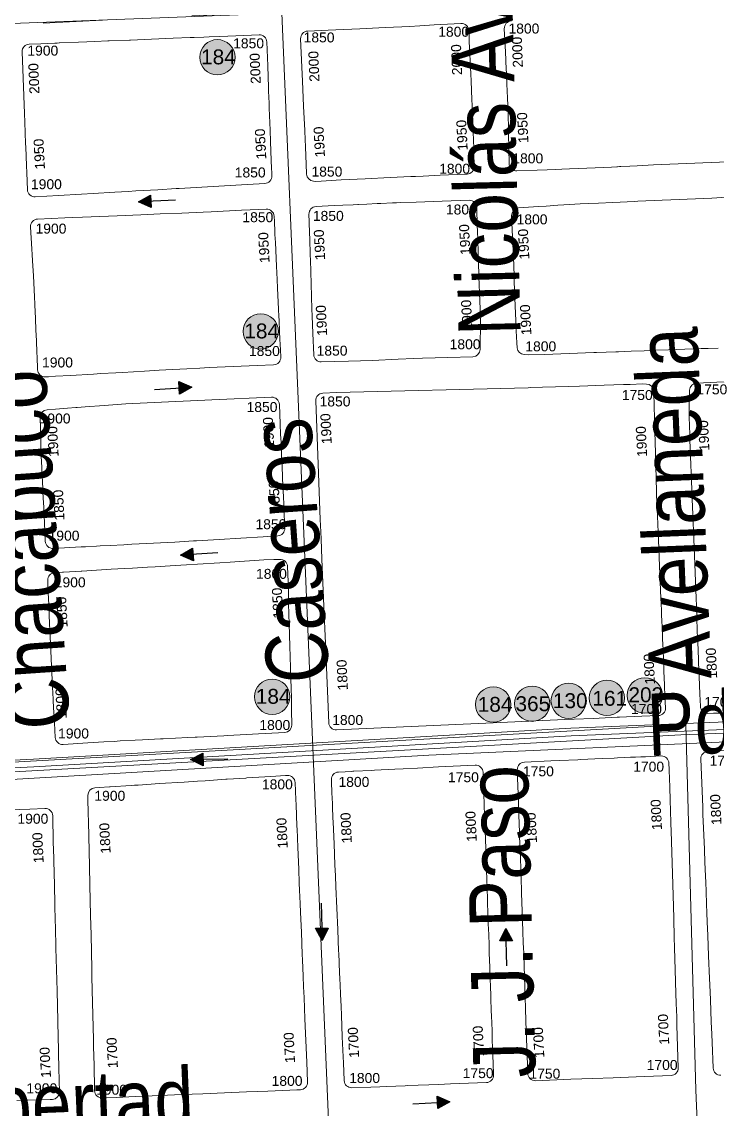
# Model space of a CAD drawing. Header units: millimetres. Extents: x 11558 to 23675, y 49449 to 61482.
# Drawn here: x 19125.6 to 19405.4, y 55321.9 to 55759.5 of the extents above; entities that cross this region are included whole.
import ezdxf

# ---------------------------------------------------------------- set-up
doc = ezdxf.new("R2010")
doc.units = ezdxf.units.MM
doc.linetypes.add('ACAD_ISO03W100', pattern=[30, 12, -18])
for name, color, linetype in [('0. plano base - nombres calles', 22, 'Continuous'), ('0. Plano Base - PLANO', 254, 'Continuous'), ('0. Plano base - sentido calles', 253, 'Continuous'), ('0.BARRIOS - DIVISIÓN', 12, 'ACAD_ISO03W100'), ('7. puesta en valor CC la lucila', 212, 'Continuous'), ('numeración', 7, 'Continuous')]:
    doc.layers.add(name, color=color, linetype=linetype)
for name, color, linetype, true_color in [('Linea 130 REGRESO', 7, 'Continuous', 0x7a5c00), ('Linea 161 ida', 7, 'Continuous', 0xd16b6b), ('Linea 184 IDA', 7, 'Continuous', 0x3d3d3d), ('Linea 184 REGRESO', 7, 'Continuous', 0x18f75b), ('Linea 19 Estación Carapachay', 7, 'Continuous', 0xa80000), ('Linea 203 IDA', 7, 'Continuous', 0xc2c200), ('Linea 365 IDA', 7, 'Continuous', 0xdb6e00)]:
    doc.layers.add(name, color=color, linetype=linetype, true_color=true_color)
doc.layers.get('7. puesta en valor CC la lucila').off()
doc.styles.get("Standard").update_dxf_attribs({"font": 'arial.ttf'})

# ---------------------------------------------------------------- blocks, each defined once
blk = doc.blocks.new('MANZANAS')
at = {"layer": '0. Plano Base - PLANO', "color": 0, "linetype": 'Continuous', "lineweight": 5}
for points in [[(5638703.84, 6179529.89), (5638695.18, 6179524.95), (5638686.53, 6179520.01), (5638677.8, 6179514.99), (5638675.04, 6179513.38), (5638669.35, 6179510.06), (5638666.83, 6179508.59), (5638663.66, 6179506.75), (5638663.2, 6179506.48), (5638662.57, 6179506.11), (5638662.34, 6179505.98), (5638660.41, 6179504.85), (5638651.9, 6179499.89), (5638645.78, 6179496.42), (5638643.17, 6179494.93), (5638640.84, 6179493.6), (5638637.96, 6179491.96), (5638634.44, 6179489.97), (5638627.37, 6179485.95, -0.419635), (5638623.25, 6179487.12), (5638617.5, 6179497.69), (5638612.88, 6179506.18), (5638610.77, 6179509.81), (5638608.91, 6179513.02), (5638607.9, 6179514.75), (5638605.74, 6179518.49), (5638605.72, 6179518.52), (5638603.22, 6179522.83), (5638602.73, 6179523.68), (5638599.91, 6179528.55), (5638596.53, 6179534.38, -0.414927), (5638597.62, 6179538.48)], [(5638732.16, 6179460.02), (5638728.67, 6179458.05), (5638726.2, 6179456.66), (5638723.32, 6179455.03), (5638714.74, 6179450.16), (5638710.27, 6179447.63), (5638706.22, 6179445.33), (5638701.66, 6179442.75), (5638697.24, 6179440.25), (5638696.3, 6179439.72), (5638689.55, 6179435.89), (5638688.58, 6179435.34), (5638679.89, 6179430.42), (5638671.24, 6179425.52), (5638665.82, 6179422.45), (5638664.08, 6179421.68, -0.369546), (5638660.34, 6179422.8), (5638659.22, 6179424.54), (5638656.8, 6179428.66), (5638656.31, 6179429.51), (5638653.28, 6179434.84), (5638651.86, 6179437.35), (5638646.95, 6179446), (5638645.82, 6179447.99), (5638642.09, 6179454.55), (5638639.51, 6179459.05), (5638633.81, 6179469, -0.407274), (5638634.86, 6179473.06), (5638641.7, 6179477.21), (5638644.35, 6179478.81), (5638648.34, 6179481.22), (5638650.45, 6179482.5), (5638656.09, 6179485.84), (5638658.93, 6179487.52), (5638662.47, 6179489.57), (5638667.48, 6179492.47), (5638675.11, 6179496.87), (5638676.18, 6179497.48), (5638684.74, 6179502.41), (5638690.8, 6179505.89), (5638693.46, 6179507.42), (5638702.03, 6179512.38), (5638710.67, 6179517.53)], [(5638802.94, 6179331.3), (5638798.22, 6179328.73), (5638796.25, 6179327.66, -0.407135), (5638792.22, 6179328.8), (5638789.77, 6179333.05), (5638784.52, 6179342.17), (5638783.72, 6179343.55), (5638783.46, 6179344.02), (5638782.84, 6179345.1), (5638781.01, 6179348.34), (5638779.37, 6179351.22), (5638778.8, 6179352.23), (5638774.8, 6179359.29), (5638773.88, 6179360.91), (5638768.99, 6179369.53), (5638763.9, 6179378.52), (5638758.89, 6179387.22), (5638753.92, 6179395.84), (5638750.85, 6179401.21), (5638748.96, 6179404.53), (5638747.21, 6179407.63), (5638744.04, 6179413.22), (5638739.07, 6179422), (5638738.34, 6179423.3), (5638736, 6179427.45), (5638734.94, 6179429.32), (5638733.98, 6179431.01), (5638731.71, 6179435.63), (5638731.26, 6179436.55), (5638729.75, 6179439.63, -0.394032), (5638730.94, 6179443.54), (5638737.9, 6179447.58), (5638743.2, 6179450.66)], [(5638867.97, 6179200.88, -0.413097), (5638863.89, 6179202), (5638863.87, 6179202.04), (5638858.79, 6179210.92), (5638857.12, 6179213.84), (5638854.67, 6179218.13), (5638850.24, 6179225.89), (5638847.27, 6179231.08), (5638845.99, 6179233.32), (5638841.49, 6179241.19), (5638837.43, 6179248.31), (5638834.65, 6179253.16), (5638832.86, 6179256.3), (5638831.16, 6179259.26), (5638828.62, 6179263.7), (5638826.78, 6179266.94), (5638825.61, 6179268.97), (5638825.16, 6179269.76), (5638824.56, 6179270.81), (5638822.37, 6179274.65), (5638820.72, 6179277.54), (5638820.19, 6179278.46), (5638815.93, 6179285.92), (5638813.26, 6179290.59), (5638811.68, 6179293.36), (5638802.17, 6179309.99, -0.413716), (5638803.28, 6179314.08), (5638804.41, 6179314.72), (5638812.62, 6179319.44)], [(5638564.64, 6179163.58), (5638571.93, 6179167.73), (5638577.19, 6179170.72, -0.418034), (5638581.3, 6179169.56), (5638586.43, 6179160.25), (5638589.49, 6179154.71), (5638589.85, 6179154.06), (5638592.62, 6179149.04), (5638594.54, 6179145.56), (5638595.78, 6179143.32), (5638597.48, 6179140.22), (5638598.63, 6179138.14), (5638601.71, 6179132.56), (5638602.86, 6179130.48), (5638607.02, 6179122.94), (5638611.21, 6179115.34), (5638615.33, 6179107.86), (5638621.18, 6179097.28), (5638622.01, 6179095.77), (5638623.62, 6179092.85), (5638627.44, 6179085.93), (5638630.4, 6179080.56), (5638635.03, 6179072.17), (5638635.09, 6179072.03, -0.383306), (5638633.79, 6179068.24), (5638632.98, 6179067.79), (5638628.68, 6179065.39), (5638621.35, 6179061.24)]]:
    blk.add_lwpolyline(points, format="xyb", dxfattribs=at)
for points in [[(5638610.19, 6179475.57), (5638603.75, 6179471.84), (5638600.81, 6179470.14), (5638594.86, 6179466.7), (5638592.27, 6179465.19), (5638590.54, 6179464.19), (5638583.44, 6179460.05), (5638574.68, 6179454.95), (5638566.35, 6179450.1), (5638559.41, 6179446), (5638557.37, 6179444.81), (5638556.71, 6179444.52, -0.37885), (5638552.94, 6179445.78), (5638550.86, 6179449.39), (5638549.34, 6179452.01), (5638547.39, 6179455.38), (5638546.04, 6179457.71), (5638544.17, 6179460.94), (5638539.21, 6179469.53), (5638534.21, 6179478.19), (5638525.67, 6179492.99, -0.415424), (5638526.78, 6179497.09), (5638533.96, 6179501.21), (5638536.55, 6179502.69), (5638544.94, 6179507.58), (5638551.63, 6179511.43), (5638553.75, 6179512.65), (5638559.55, 6179516.06), (5638562.19, 6179517.6), (5638565.81, 6179519.75), (5638570.84, 6179522.72), (5638580.08, 6179528.19, -0.417505), (5638584.2, 6179527.11), (5638585.61, 6179524.67), (5638586.17, 6179523.7), (5638587.88, 6179520.74), (5638588.84, 6179519.07), (5638590.45, 6179516.28), (5638592.88, 6179512.07), (5638594.37, 6179509.49), (5638598.04, 6179503.11), (5638600.46, 6179498.92), (5638603.05, 6179494.43), (5638607.81, 6179486.07), (5638608.66, 6179484.51), (5638611.33, 6179479.6, -0.406215)], [(5638429.8, 6179440.74), (5638433.88, 6179443.07), (5638438.79, 6179445.88), (5638438.99, 6179446), (5638439.52, 6179446.3), (5638440.24, 6179446.71), (5638440.33, 6179446.76), (5638446.97, 6179450.57), (5638449.93, 6179452.26), (5638452.7, 6179453.84), (5638457.24, 6179456.44), (5638457.74, 6179456.73), (5638464.85, 6179460.8), (5638465.2, 6179461), (5638472.54, 6179465.2), (5638480.03, 6179469.49), (5638486.03, 6179472.92), (5638487.41, 6179473.71), (5638490.8, 6179475.65), (5638492.68, 6179476.73), (5638496.36, 6179478.83), (5638502.01, 6179482.07), (5638510.1, 6179486.7, -0.415195), (5638514.19, 6179485.58), (5638518.93, 6179477.24), (5638523.22, 6179469.68), (5638523.61, 6179469), (5638525.55, 6179465.59), (5638525.94, 6179464.89), (5638527.36, 6179462.4), (5638531.76, 6179454.65), (5638533.96, 6179450.79), (5638535.94, 6179447.3), (5638539.39, 6179441.22), (5638540.07, 6179440.03), (5638540.8, 6179438.74, -0.408327), (5638539.73, 6179434.68), (5638529.68, 6179428.7), (5638517.96, 6179421.71), (5638510.08, 6179417.02), (5638509.08, 6179416.42), (5638502.69, 6179412.61), (5638495.04, 6179408.06), (5638492.44, 6179406.51), (5638487.83, 6179403.76), (5638480.32, 6179399.28), (5638476.21, 6179396.84), (5638468.31, 6179392.13), (5638460.26, 6179387.33, -0.420147), (5638456.12, 6179388.43), (5638452.76, 6179394.33), (5638451.33, 6179396.84), (5638447.64, 6179403.32), (5638446.9, 6179404.63), (5638442.65, 6179412.1), (5638440.95, 6179415.09), (5638433.89, 6179427.5), (5638428.69, 6179436.65, -0.413411)], [(5638619.95, 6179465.42), (5638623.58, 6179458.7), (5638624.31, 6179457.4), (5638628.53, 6179449.93), (5638630.46, 6179446.51), (5638633.45, 6179441.2), (5638638.37, 6179432.49), (5638639.81, 6179429.89), (5638643.36, 6179423.53), (5638646.2, 6179417.8), (5638647.39, 6179415.38, -0.400294), (5638646.16, 6179411.43), (5638637.37, 6179406.54), (5638628.43, 6179401.56), (5638625.45, 6179399.84), (5638619.97, 6179396.69), (5638611.04, 6179391.39), (5638602.58, 6179386.71), (5638593.01, 6179381.46, -0.409789), (5638588.96, 6179382.61), (5638584.72, 6179390.07), (5638581.19, 6179396.22), (5638579.84, 6179398.57), (5638574.88, 6179407.43), (5638570.14, 6179415.91), (5638569.24, 6179417.53), (5638565.98, 6179423.35), (5638565, 6179425.1), (5638562.68, 6179429.25), (5638561.2, 6179431.91, -0.408953), (5638562.31, 6179435.96), (5638568.55, 6179439.6), (5638571.62, 6179441.39), (5638575.19, 6179443.48), (5638576.86, 6179444.45), (5638577.04, 6179444.55), (5638580.01, 6179446.28), (5638583.57, 6179448.36), (5638584.87, 6179449.11), (5638588.89, 6179451.45), (5638590.34, 6179452.26), (5638591.65, 6179453), (5638597.27, 6179456.16), (5638606.38, 6179461.29), (5638615.84, 6179466.61, -0.419422)], [(5638778.94, 6179317.67), (5638773.2, 6179314.38), (5638767.88, 6179311.33), (5638765.39, 6179309.9), (5638764.54, 6179309.42), (5638756.16, 6179304.59), (5638749.51, 6179300.75), (5638746.32, 6179298.9), (5638738.63, 6179294.46), (5638733.9, 6179291.72), (5638721.26, 6179284.42), (5638666.7, 6179252.87, -0.415304), (5638662.6, 6179253.97), (5638646.72, 6179281.66), (5638639.26, 6179294.68), (5638629.86, 6179311.08), (5638625.78, 6179318.19), (5638623.08, 6179322.89), (5638621.88, 6179325.01), (5638610.87, 6179344.32), (5638610.84, 6179344.38), (5638598.23, 6179366.5, -0.414111), (5638599.35, 6179370.59), (5638604.1, 6179373.3), (5638671.67, 6179410.64), (5638672.34, 6179411.01), (5638676.71, 6179413.46), (5638685.83, 6179418.55), (5638689.63, 6179420.68), (5638698.3, 6179425.56), (5638705.08, 6179429.38), (5638707.41, 6179430.69), (5638711.75, 6179433.13), (5638713.16, 6179433.85, -0.403269), (5638717.14, 6179432.62), (5638720.37, 6179426.76), (5638722.01, 6179423.78), (5638723.4, 6179421.26), (5638726.89, 6179414.97), (5638729.31, 6179410.59), (5638731.74, 6179406.2), (5638736.63, 6179397.53), (5638737.38, 6179396.21), (5638741.64, 6179388.77), (5638746.48, 6179380.31), (5638751.59, 6179371.4), (5638756.5, 6179362.83), (5638758.13, 6179359.99), (5638759.16, 6179358.2), (5638760.59, 6179355.7), (5638761.46, 6179354.18), (5638764.98, 6179348.05), (5638766.45, 6179345.49), (5638767.19, 6179344.19), (5638770.12, 6179339.09), (5638771.39, 6179336.87), (5638771.56, 6179336.56), (5638772.71, 6179334.57), (5638775.47, 6179329.76), (5638777.84, 6179325.61), (5638780.05, 6179321.77, -0.414196)], [(5638465.22, 6179379.85), (5638474.73, 6179385.3), (5638477.37, 6179386.82), (5638480.88, 6179388.83), (5638493.04, 6179395.81), (5638501.26, 6179400.52), (5638508, 6179404.38), (5638515.62, 6179408.75), (5638523.06, 6179413.07), (5638525.76, 6179414.64), (5638527.9, 6179415.88), (5638534.28, 6179419.58), (5638536.41, 6179420.81), (5638542.37, 6179424.27), (5638545.01, 6179425.8, -0.41356), (5638549.11, 6179424.72), (5638550.22, 6179422.82), (5638552.29, 6179419.26), (5638552.82, 6179418.35), (5638554.44, 6179415.58), (5638559.24, 6179407.34), (5638561.93, 6179402.73), (5638563.73, 6179399.65), (5638567.98, 6179392.36), (5638569.44, 6179389.83), (5638570.17, 6179388.57), (5638572.47, 6179384.59), (5638574.03, 6179381.9), (5638576.16, 6179378.21), (5638577.63, 6179375.66, -0.414595), (5638576.53, 6179371.56), (5638570.79, 6179368.26), (5638562.36, 6179363.41), (5638554.04, 6179358.62), (5638550.81, 6179356.73), (5638546.31, 6179354.11), (5638539.02, 6179349.77), (5638536.71, 6179348.39), (5638531.58, 6179345.35), (5638523.93, 6179340.79), (5638521.63, 6179339.43), (5638516.53, 6179336.39), (5638513.99, 6179334.88), (5638505.93, 6179330.09), (5638500.76, 6179327.01), (5638498.3, 6179325.55), (5638497.29, 6179324.94, -0.419536), (5638493.15, 6179326.04), (5638492.55, 6179327.09), (5638491.05, 6179329.71), (5638489.33, 6179332.72), (5638487.76, 6179335.48), (5638487.32, 6179336.26), (5638485.28, 6179339.81), (5638482.92, 6179343.94), (5638480.2, 6179348.68), (5638479.98, 6179349.07), (5638478.65, 6179351.38), (5638478.58, 6179351.52), (5638474.23, 6179358.79), (5638471.14, 6179363.98), (5638469.82, 6179366.19), (5638468.71, 6179368.06), (5638464.14, 6179375.71, -0.419364)], [(5638609.73, 6179311.26), (5638606.26, 6179309.19), (5638604.67, 6179308.24), (5638596.92, 6179303.59), (5638589.42, 6179299.1), (5638581.64, 6179294.46), (5638580.56, 6179293.81), (5638574.13, 6179289.97), (5638566.73, 6179285.6), (5638559.22, 6179281.2), (5638556.39, 6179279.53), (5638551.69, 6179276.77), (5638548.17, 6179274.7), (5638546.94, 6179273.98), (5638543.07, 6179271.7), (5638541.59, 6179270.83), (5638531.87, 6179265.12, -0.41552), (5638527.75, 6179266.19), (5638523.98, 6179272.68), (5638519.7, 6179280.04), (5638519.2, 6179280.9), (5638517.5, 6179283.83), (5638515.27, 6179287.65), (5638514.89, 6179288.31), (5638512.83, 6179291.85), (5638510.47, 6179295.9), (5638507.78, 6179300.71), (5638506.25, 6179303.45), (5638505.11, 6179305.51), (5638502.91, 6179309.48, -0.40021), (5638503.95, 6179313.49), (5638506.91, 6179315.31), (5638510.97, 6179317.82), (5638513.85, 6179319.61), (5638514.26, 6179319.86), (5638517.06, 6179321.59), (5638523.54, 6179325.6), (5638530.95, 6179330.18), (5638538.39, 6179334.48), (5638545.87, 6179338.82), (5638553.56, 6179343.26), (5638561.01, 6179347.58), (5638581.8, 6179359.61, -0.414716), (5638585.9, 6179358.51), (5638589.81, 6179351.73), (5638591.96, 6179347.99), (5638593.48, 6179345.37), (5638596.3, 6179340.47), (5638598.38, 6179336.85), (5638602.47, 6179329.77), (5638604.45, 6179326.33), (5638606.04, 6179323.56), (5638606.76, 6179322.33), (5638610.79, 6179315.34, -0.409405)], [(5638798.72, 6179165.66), (5638788.38, 6179184.01), (5638785.8, 6179188.58), (5638781.56, 6179196.08), (5638777.5, 6179203.28), (5638775.18, 6179207.4), (5638773.58, 6179210.23), (5638773.14, 6179211.01), (5638770.4, 6179215.87), (5638768.87, 6179218.58), (5638764.7, 6179225.99), (5638763.21, 6179228.62), (5638762.47, 6179229.92), (5638760.36, 6179233.67), (5638756.1, 6179241.22), (5638753.25, 6179246.26), (5638751.84, 6179248.77), (5638750.99, 6179250.27), (5638747.59, 6179256.3), (5638745.48, 6179260.05), (5638743.45, 6179263.64), (5638738.65, 6179272.15, -0.41111), (5638739.76, 6179276.22), (5638749.01, 6179281.57), (5638751.96, 6179283.27), (5638758.34, 6179286.96), (5638758.44, 6179287.01), (5638759.48, 6179287.62), (5638764.31, 6179290.41), (5638767.1, 6179292.02), (5638771.08, 6179294.32), (5638772.21, 6179294.97), (5638774.65, 6179296.39), (5638776.7, 6179297.6), (5638778.42, 6179298.62), (5638780.36, 6179299.77), (5638781.97, 6179300.62), (5638787.45, 6179303.79, -0.41851), (5638791.57, 6179302.65), (5638792.79, 6179300.47), (5638794.75, 6179296.96), (5638796.11, 6179294.53), (5638799.05, 6179289.27), (5638800.73, 6179286.27), (5638803.5, 6179281.31), (5638804.88, 6179278.84), (5638809.1, 6179271.29), (5638813.24, 6179263.88), (5638817.54, 6179256.18), (5638821.97, 6179248.26), (5638825.94, 6179241.15), (5638827.6, 6179238.17), (5638830.2, 6179233.51), (5638831.96, 6179230.37), (5638834.67, 6179225.53), (5638838.74, 6179218.23), (5638841.38, 6179213.5), (5638843.06, 6179210.51), (5638851.38, 6179195.61, -0.41182), (5638850.25, 6179191.54), (5638841.12, 6179186.34), (5638837.98, 6179184.56), (5638829.95, 6179179.98), (5638822.92, 6179175.98), (5638815.23, 6179171.6), (5638802.82, 6179164.53, -0.415399)], [(5638648.73, 6179242.32), (5638642.08, 6179238.39), (5638639.61, 6179236.95), (5638628.94, 6179230.69), (5638627.6, 6179229.9), (5638618.33, 6179224.49), (5638617.55, 6179224.03), (5638615.07, 6179222.59), (5638606.45, 6179217.55), (5638605.49, 6179216.99), (5638599.28, 6179213.36), (5638596.76, 6179211.88), (5638591.47, 6179208.76), (5638589.46, 6179207.55), (5638585.86, 6179205.4), (5638580.29, 6179202.07), (5638571.78, 6179196.97, -0.416626), (5638567.65, 6179198.03), (5638563.16, 6179205.67), (5638562.7, 6179206.46), (5638560.22, 6179210.68), (5638559.82, 6179211.35), (5638556.18, 6179217.56), (5638555.85, 6179218.12), (5638553.17, 6179222.68), (5638551.5, 6179225.53), (5638547.2, 6179232.92), (5638545.87, 6179235.25), (5638542.95, 6179240.33), (5638539.17, 6179246.89), (5638538.69, 6179247.74), (5638535.86, 6179252.67, -0.409204), (5638536.92, 6179256.74), (5638539.63, 6179258.36), (5638540, 6179258.58), (5638546.08, 6179262.22), (5638546.31, 6179262.35), (5638556.48, 6179268.43), (5638561.04, 6179271.15), (5638563.87, 6179272.85), (5638568.98, 6179275.9), (5638571.69, 6179277.52), (5638578.6, 6179281.66), (5638582.55, 6179284.04), (5638586.36, 6179286.34), (5638593.98, 6179290.92), (5638597.56, 6179293.07), (5638609.23, 6179300.06), (5638612.73, 6179302.06), (5638614.82, 6179303.26, -0.418074), (5638618.94, 6179302.12), (5638621.9, 6179296.79), (5638624.33, 6179292.42), (5638626.08, 6179289.28), (5638628.33, 6179285.25), (5638630.16, 6179281.96), (5638634.53, 6179274.13), (5638638.73, 6179266.61), (5638642.95, 6179259.04), (5638644.5, 6179256.19), (5638646.81, 6179251.91), (5638646.98, 6179251.6), (5638649.84, 6179246.33, -0.403559)], [(5638734.5, 6179129.06), (5638730.95, 6179135.23), (5638729.69, 6179137.41), (5638725.72, 6179144.32), (5638721.35, 6179151.92), (5638719.64, 6179154.9), (5638717.13, 6179159.27), (5638717.08, 6179159.36), (5638715.35, 6179162.37), (5638714.01, 6179164.7), (5638712.88, 6179166.66), (5638708.91, 6179173.56), (5638708.51, 6179174.27), (5638704.17, 6179181.82), (5638699.9, 6179189.23), (5638695.62, 6179196.69), (5638693.39, 6179200.56), (5638691.17, 6179204.43), (5638686.95, 6179211.76), (5638682.63, 6179219.28), (5638681.75, 6179220.8), (5638679.51, 6179224.7), (5638679.26, 6179225.15), (5638677.41, 6179228.36), (5638677.15, 6179228.8), (5638674.11, 6179234.1, -0.411967), (5638675.19, 6179238.19), (5638679.81, 6179240.89), (5638680.24, 6179241.14), (5638680.54, 6179241.32), (5638686.64, 6179244.89), (5638687.72, 6179245.52), (5638694.84, 6179249.69), (5638697.71, 6179251.37), (5638702.64, 6179254.25), (5638710, 6179258.56), (5638722.74, 6179266.02, -0.418334), (5638726.87, 6179264.91), (5638731.14, 6179257.36), (5638731.38, 6179256.94), (5638733, 6179254.08), (5638735.75, 6179249.23), (5638739.96, 6179241.76), (5638742.21, 6179237.93), (5638744.15, 6179234.34), (5638744.71, 6179233.35), (5638745.98, 6179231.09), (5638748.39, 6179226.82), (5638749.55, 6179224.75), (5638750.47, 6179223.13), (5638751.39, 6179221.49), (5638752.63, 6179219.3), (5638756.89, 6179211.75), (5638758.98, 6179208.04), (5638761.08, 6179204.31), (5638762.7, 6179201.45), (5638765.44, 6179196.59), (5638766.6, 6179194.53), (5638767.61, 6179192.73), (5638769.49, 6179189.41), (5638770.85, 6179186.99), (5638771.72, 6179185.44), (5638773.94, 6179181.52), (5638775.2, 6179179.27), (5638776.39, 6179177.16), (5638778.12, 6179174.11), (5638779.41, 6179171.82), (5638781.82, 6179167.55), (5638784.39, 6179162.98), (5638786.74, 6179158.81, -0.41301), (5638785.62, 6179154.73), (5638773.11, 6179147.61), (5638768.89, 6179145.21), (5638765.5, 6179143.28), (5638757.99, 6179139), (5638757.21, 6179138.56), (5638750.66, 6179134.82), (5638748.38, 6179133.52), (5638745.26, 6179131.75), (5638738.58, 6179127.95, -0.413004)], [(5638661.68, 6179226.41), (5638665.13, 6179220.4), (5638666.11, 6179218.69), (5638670.41, 6179211.19), (5638671.02, 6179210.12), (5638672.74, 6179207.13), (5638672.8, 6179207.02), (5638674.71, 6179203.69), (5638679.06, 6179196.11), (5638681.83, 6179191.28), (5638683.24, 6179188.82), (5638685.96, 6179184.09), (5638687.74, 6179180.98), (5638691.67, 6179174.13), (5638696.18, 6179166.27), (5638697.2, 6179164.48), (5638700.47, 6179158.78), (5638702.61, 6179155.06), (5638704.75, 6179151.32), (5638709.04, 6179143.85), (5638713.4, 6179136.24), (5638717.72, 6179128.7), (5638721.69, 6179121.79, -0.414328), (5638720.58, 6179117.69), (5638719.27, 6179116.94), (5638716.9, 6179115.59), (5638709.23, 6179111.19), (5638701.7, 6179106.88), (5638694.1, 6179102.52), (5638686.47, 6179098.15), (5638679.03, 6179093.88), (5638671.72, 6179089.69), (5638662.8, 6179084.58), (5638656.31, 6179080.86), (5638652.77, 6179078.83), (5638651.37, 6179078.03, -0.41966), (5638647.25, 6179079.19), (5638646.53, 6179080.51), (5638645.4, 6179082.56), (5638643.92, 6179085.27), (5638642.29, 6179088.23), (5638638.8, 6179094.59), (5638637.37, 6179097.2), (5638627.8, 6179114.65), (5638625.18, 6179119.41), (5638623.68, 6179122.15), (5638617.1, 6179134.15), (5638613.35, 6179140.98), (5638607.47, 6179151.7), (5638603.78, 6179158.42), (5638597.99, 6179168.98), (5638597.72, 6179169.48), (5638591, 6179181.71), (5638590.78, 6179182.12), (5638590.1, 6179183.36, -0.401949), (5638591.18, 6179187.37), (5638592.61, 6179188.24), (5638596.26, 6179190.45), (5638596.47, 6179190.57), (5638603.71, 6179194.95), (5638604.89, 6179195.66), (5638606.09, 6179196.39), (5638610.54, 6179199.08), (5638613.41, 6179200.81), (5638621.97, 6179205.99), (5638626.61, 6179208.79), (5638629.17, 6179210.35), (5638636.37, 6179214.7), (5638636.83, 6179214.98), (5638643.27, 6179218.87), (5638643.61, 6179219.07), (5638651.85, 6179224.06), (5638656.98, 6179227.16), (5638657.52, 6179227.49, -0.420977)]]:
    blk.add_lwpolyline(points, format="xyb", close=True, dxfattribs=at)
blk = doc.blocks.new('365')
at = {"layer": 'Linea 365 IDA', "lineweight": 211, "true_color": 0xededed}
h = blk.add_hatch(color=7, dxfattribs=at)
h.dxf.hatch_style = 1
edge = h.paths.add_edge_path()
edge.add_arc((0, 0), 7.11, 0, 360)
at = {"layer": 'Linea 365 IDA', "lineweight": 9}
blk.add_circle((0, 0), 7.11, dxfattribs=at)
at = {"layer": 'Linea 365 IDA', "lineweight": 15, "insert": (-6.72, 2.99), "char_height": 6, "attachment_point": 1}
blk.add_mtext_dynamic_manual_height_columns('365', width=9.9737, gutter_width=12.5, heights=[0], dxfattribs=at)
blk = doc.blocks.new('130 vuelta')
at = {"layer": 'Linea 130 REGRESO', "lineweight": 211, "true_color": 0xededed}
h = blk.add_hatch(color=7, dxfattribs=at)
h.dxf.hatch_style = 1
edge = h.paths.add_edge_path()
edge.add_arc((0, 0), 7.11, 0, 360)
at = {"layer": 'Linea 130 REGRESO', "lineweight": 9}
blk.add_circle((0, 0), 7.11, dxfattribs=at)
at = {"layer": 'Linea 130 REGRESO', "lineweight": 211, "insert": (-6.36, 3.02), "char_height": 6, "attachment_point": 1}
blk.add_mtext_dynamic_manual_height_columns('130', width=7.0238, gutter_width=12.5, heights=[0], dxfattribs=at)
blk = doc.blocks.new('161 ida')
at = {"layer": 'Linea 161 ida', "lineweight": 211, "true_color": 0xededed}
h = blk.add_hatch(color=7, dxfattribs=at)
h.dxf.hatch_style = 1
edge = h.paths.add_edge_path()
edge.add_arc((0, 0), 7.11, 0, 360)
at = {"layer": 'Linea 161 ida', "lineweight": 9}
blk.add_circle((0, 0), 7.11, dxfattribs=at)
at = {"layer": 'Linea 161 ida', "lineweight": 15, "insert": (-5.85, 2.85), "char_height": 6, "attachment_point": 1}
blk.add_mtext_dynamic_manual_height_columns('161', width=16.4579, gutter_width=12.5, heights=[0], dxfattribs=at)
blk = doc.blocks.new('184 ida')
at = {"layer": 'Linea 184 IDA', "lineweight": 211, "true_color": 0xededed}
h = blk.add_hatch(color=7, dxfattribs=at)
h.dxf.hatch_style = 1
edge = h.paths.add_edge_path()
edge.add_arc((0, 0), 7.11, 0, 360)
at = {"layer": 'Linea 184 IDA', "lineweight": 9}
blk.add_circle((0, 0), 7.11, dxfattribs=at)
at = {"layer": 'Linea 184 IDA', "lineweight": 15, "insert": (-6.6, 3.17), "char_height": 6, "attachment_point": 1}
blk.add_mtext_dynamic_manual_height_columns('184', width=16.4579, gutter_width=12.5, heights=[0], dxfattribs=at)
blk = doc.blocks.new('184 vuelta')
at = {"layer": 'Linea 184 REGRESO', "lineweight": 211, "true_color": 0xededed}
h = blk.add_hatch(color=7, dxfattribs=at)
h.dxf.hatch_style = 1
edge = h.paths.add_edge_path()
edge.add_arc((0, 0), 7.11, 0, 360)
at = {"layer": 'Linea 184 REGRESO', "lineweight": 9}
blk.add_circle((0, 0), 7.11, dxfattribs=at)
at = {"layer": 'Linea 184 REGRESO', "lineweight": 15, "insert": (-6.26, 3.05), "char_height": 6, "attachment_point": 1}
blk.add_mtext_dynamic_manual_height_columns('184', width=16.4579, gutter_width=12.5, heights=[0], dxfattribs=at)
blk = doc.blocks.new('203 ida')
at = {"layer": 'Linea 203 IDA', "lineweight": 211, "true_color": 0xededed}
h = blk.add_hatch(color=7, dxfattribs=at)
h.dxf.hatch_style = 1
edge = h.paths.add_edge_path()
edge.add_arc((0, 0), 7.11, 0, 360)
at = {"layer": 'Linea 203 IDA', "lineweight": 9}
blk.add_circle((0, 0), 7.11, dxfattribs=at)
at = {"layer": 'Linea 203 IDA', "lineweight": 15, "insert": (-6.59, 3.28), "char_height": 6, "attachment_point": 1}
blk.add_mtext_dynamic_manual_height_columns('203', width=16.4579, gutter_width=12.5, heights=[0], dxfattribs=at)

msp = doc.modelspace()

# ---------------------------------------------------------------- hatches: boundary and pattern name
at = {"layer": '0. Plano base - sentido calles', "linetype": 'Continuous', "lineweight": 25, "ltscale": 2, "true_color": 0x1a1a1a}
h = msp.add_hatch(color=250, dxfattribs=at)
h.dxf.hatch_style = 1
h.paths.add_polyline_path([(19172.53, 55687.09), (19177.63, 55684.79), (19177.52, 55687.29)])
h.paths.add_polyline_path([(19172.53, 55687.09), (19177.52, 55687.29), (19177.42, 55689.79)])
h = msp.add_hatch(color=250, dxfattribs=at)
h.dxf.hatch_style = 1
h.paths.add_polyline_path([(19193.97, 55612.51), (19188.83, 55614.7), (19188.98, 55612.21)])
h.paths.add_polyline_path([(19193.97, 55612.51), (19188.98, 55612.21), (19189.13, 55609.71)])
h = msp.add_hatch(color=250, dxfattribs=at)
h.dxf.hatch_style = 1
h.paths.add_polyline_path([(19189.51, 55544.85), (19194.66, 55542.66), (19194.5, 55545.16)])
h.paths.add_polyline_path([(19189.51, 55544.85), (19194.5, 55545.16), (19194.35, 55547.65)])
h = msp.add_hatch(color=250, dxfattribs=at)
h.dxf.hatch_style = 1
h.paths.add_polyline_path([(19193.5, 55462.59), (19198.54, 55460.17), (19198.5, 55462.67)])
h.paths.add_polyline_path([(19193.5, 55462.59), (19198.5, 55462.67), (19198.46, 55465.17)])
h = msp.add_hatch(color=250, dxfattribs=at)
h.dxf.hatch_style = 1
h.paths.add_polyline_path([(19246.44, 55389.78), (19248.83, 55394.83), (19246.33, 55394.78)])
h.paths.add_polyline_path([(19246.44, 55389.78), (19246.33, 55394.78), (19243.83, 55394.72)])
h = msp.add_hatch(color=250, dxfattribs=at)
h.dxf.hatch_style = 1
h.paths.add_polyline_path([(19320.41, 55394.68), (19318.01, 55389.63), (19320.51, 55389.68)])
h.paths.add_polyline_path([(19320.41, 55394.68), (19320.51, 55389.68), (19323.01, 55389.74)])
h = msp.add_hatch(color=250, dxfattribs=at)
h.dxf.hatch_style = 1
h.paths.add_polyline_path([(19297.87, 55324.97), (19292.73, 55327.17), (19292.88, 55324.67)])
h.paths.add_polyline_path([(19297.87, 55324.97), (19292.88, 55324.67), (19293.03, 55322.18)])

# ---------------------------------------------------------------- linework, layer by layer
at = {"layer": '0. Plano base - sentido calles', "color": 250, "linetype": 'Continuous', "lineweight": 25, "ltscale": 2, "true_color": 0x1a1a1a}
for points in [[(19187.52, 55687.7), (19172.53, 55687.09), (19177.42, 55689.79), (19177.63, 55684.79), (19172.53, 55687.09)], [(19179, 55611.6), (19193.97, 55612.51), (19189.13, 55609.71), (19188.83, 55614.7), (19193.97, 55612.51)], [(19204.49, 55545.76), (19189.51, 55544.85), (19194.35, 55547.65), (19194.66, 55542.66), (19189.51, 55544.85)], [(19208.5, 55462.84), (19193.5, 55462.59), (19198.46, 55465.17), (19198.54, 55460.17), (19193.5, 55462.59)], [(19246.11, 55404.78), (19246.44, 55389.78), (19243.83, 55394.72), (19248.83, 55394.83), (19246.44, 55389.78)], [(19320.73, 55379.69), (19320.41, 55394.68), (19323.01, 55389.74), (19318.01, 55389.63), (19320.41, 55394.68)], [(19282.9, 55324.07), (19297.87, 55324.97), (19293.03, 55322.18), (19292.73, 55327.17), (19297.87, 55324.97)]]:
    msp.add_lwpolyline(points, dxfattribs=at)
at = {"layer": '0.BARRIOS - DIVISIÓN', "color": 14, "lineweight": 18, "ltscale": 2}
msp.add_lwpolyline([(21185.39, 56161.52), (21178.83, 56000.77), (21300.45, 55999.5), (21270.69, 55899.86), (21171.53, 55912.66), (21162.25, 55848.43), (21316.32, 55824.7), (21324.08, 55861.86), (21338.64, 55861.3), (21331.71, 55780.29), (21308.87, 55782.23), (21312.44, 55804.88), (21216.26, 55816.03), (21208.47, 55759.38), (21183.69, 55761.94), (21190.38, 55818.05), (20969.49, 55832.27), (20681.41, 55821.47), (19757.42, 55789.39), (18967.23, 55750.75), (18450.62, 55734.7), (17997.13, 55715.25), (17552.48, 55699.13), (17505.57, 56634.4)], dxfattribs=at)
at = {"layer": 'Linea 130 REGRESO', "lineweight": 15}
msp.add_lwpolyline([(19621.9, 54082.33), (19645.87, 54312.66), (19656.24, 54427.96), (19669.95, 54640.57), (19672.38, 54655.23), (19681.65, 54786.66), (19684.87, 54832.54), (19687.11, 54863.88), (19689.28, 54905.54), (19697.27, 55007.72), (19697.17, 55020.78), (19706.29, 55127.4), (19712.13, 55238.28), (19717.72, 55342.34), (19736.96, 55485.89), (19693.91, 55484.41), (19390.79, 55472.52), (19078.65, 55455.31), (18621.89, 55435.53), (18209.58, 55421.21)], dxfattribs=at)
at = {"layer": 'Linea 161 ida', "lineweight": 15}
msp.add_lwpolyline([(16504.39, 55350.09), (16762.29, 55364.74), (17062.45, 55378.79), (17084.77, 55376.27), (17515.13, 55391.58), (17623.42, 55395.64), (17645.71, 55395.3), (18184.43, 55416.85), (18538.83, 55429.74), (18802.47, 55440.6), (19084.4, 55452.47), (19289.36, 55464.37), (19421.19, 55470.36), (19715.9, 55482.59), (20019.37, 55493.89), (20327.97, 55507.15)], dxfattribs=at)
at = {"layer": 'Linea 184 IDA', "lineweight": 15}
msp.add_lwpolyline([(16878.08, 55675.73), (16878.08, 55675.73), (17560.61, 55699.89), (18038.89, 55717.75), (18690.12, 55742.26), (19230.3, 55762.91), (19236.52, 55614.09), (19251.64, 55253.73), (19262.26, 55226.04), (19274.53, 55208.74), (19283.65, 54973.8), (19287.89, 54757.11), (19014.44, 54750.37), (18782.58, 54745.19), (18798.61, 54167.16), (18802.28, 53937.09), (19426.76, 53949.15), (19593.58, 53953.2), (19584.37, 53851.92), (19560.85, 53617.56), (19560.94, 53604.07), (19532.14, 53324.74)], dxfattribs=at)
at = {"layer": 'Linea 184 REGRESO', "lineweight": 15}
msp.add_lwpolyline([(18925.72, 54068.75), (18922.92, 54234.62), (18918.46, 54436.58), (18911.58, 54637.9), (18907.37, 54799.57), (18905.84, 54856.34), (19338.26, 54867.96), (19412.79, 54869.99), (19406.06, 55113.31), (19396.81, 55329.57), (19392.8, 55476.76), (19078.64, 55459.12), (18743.66, 55443.55), (18743.13, 55591.1), (18726.44, 56046.68), (18224.33, 56024.77), (17468.49, 55994.84), (17081.69, 55981.68), (16780.07, 55969.7), (16774.1, 56072.01)], dxfattribs=at)
at = {"layer": 'Linea 203 IDA', "lineweight": 15}
msp.add_lwpolyline([(19744.21, 55492.06), (19622.86, 55486.57), (19346.46, 55475.21), (19130.28, 55462.73), (19009.8, 55456.7), (18739.59, 55445.01), (18377.02, 55432.17), (18077.56, 55421.91), (17805.12, 55411.01), (17559.76, 55403.32), (17500.02, 55400.09)], dxfattribs=at)
at = {"layer": 'Linea 365 IDA', "lineweight": 15}
msp.add_lwpolyline([(19748.03, 55489.23), (19622.99, 55483.57), (19346.61, 55472.21), (19130.44, 55459.73), (19009.94, 55453.7), (18739.71, 55442.02), (18377.12, 55429.18), (18077.67, 55418.91), (17805.23, 55408.01), (17559.89, 55400.32), (17500.18, 55397.1)], dxfattribs=at)

# ---------------------------------------------------------------- block references
at = {"layer": '0. Plano Base - PLANO', "color": 28, "lineweight": 5, "true_color": 0x0d0d0d, "rotation": 332.5463477508169}
msp.add_blockref('MANZANAS', (-7833237.48, -2828296.13), dxfattribs=at)
at = {"layer": '7. puesta en valor CC la lucila', "color": 250, "lineweight": 30, "rotation": 332.5463477508169}
msp.add_blockref('MANZANAS', (-7833237.48, -2828296.13), dxfattribs=at)
at = {"layer": 'Linea 130 REGRESO', "lineweight": 15}
msp.add_blockref('130 vuelta', (19345.64, 55486.3), dxfattribs=at)
at = {"layer": 'Linea 161 ida', "lineweight": 15}
msp.add_blockref('161 ida', (19361.04, 55487.43), dxfattribs=at)
at = {"layer": 'Linea 184 IDA', "lineweight": 15}
for p in [(19204.33, 55745.21), (19221.74, 55634.92), (19226.37, 55487.9)]:
    msp.add_blockref('184 ida', p, dxfattribs=at)
at = {"layer": 'Linea 184 REGRESO', "lineweight": 15}
msp.add_blockref('184 vuelta', (19315.3, 55484.79), dxfattribs=at)
at = {"layer": 'Linea 19 Estación Carapachay', "color": 188, "lineweight": 15, "true_color": 0x0a090b}
msp.add_blockref('365', (19330.96, 55485.12), dxfattribs=at)
at = {"layer": 'Linea 203 IDA', "lineweight": 15}
msp.add_blockref('203 ida', (19376.28, 55488.43), dxfattribs=at)

# ---------------------------------------------------------------- texts
at = {"layer": '0. plano base - nombres calles', "color": 250, "lineweight": 15, "true_color": 0x1a1a1a, "char_height": 25, "attachment_point": 1}
for s, insert, rotation in [('{\\fArial Narrow|b0|i0|c0|p34;Nicolás Avellaneda}', (19301.35, 55632.91), 91.4248), ('{\\fArial Narrow|b0|i0|c0|p34;Avellaneda}', (19378.11, 55494.37), 92.2923), ('{\\fArial Narrow|b0|i0|c0|p34;Chacabuco}', (19120.12, 55473.94), 93.9191), ('{\\fArial Narrow|b0|i0|c0|p34;Caseros}', (19224.52, 55492.59), 94.086), ('{\\fArial Narrow|b0|i0|c0|p34;Pdte. Hipólito Yrigoyen}', (19376.65, 55489.07), 2.2794), ('{\\fArial Narrow|b0|i0|c0|p34;J. J. Paso}', (19307.38, 55334.28), 91.4248), ('{\\fArial Narrow|b0|i0|c0|p34;Libertad}', (19090.9, 55334.77), 2.2794)]:
    msp.add_mtext_dynamic_manual_height_columns(s, width=329.255, gutter_width=12.5, heights=[0], dxfattribs=dict(at, insert=insert, rotation=rotation))
at = {"layer": 'numeración', "color": 251, "true_color": 0x606162, "char_height": 4, "attachment_point": 1}
for s, insert in [('1800', (19321.43, 55758.78)), ('1850', (19239.01, 55755.21)), ('1800', (19293.16, 55757.49)), ('1900', (19127.87, 55749.9)), ('1850', (19210.65, 55752.84)), ('1800', (19322.97, 55706.55)), ('1800', (19293.54, 55702.37)), ('1850', (19211.3, 55700.87)), ('1850', (19242.16, 55701.22)), ('1900', (19129.31, 55696.14)), ('1800', (19296.25, 55685.97)), ('1850', (19214.38, 55682.87)), ('1850', (19242.72, 55683.4)), ('1800', (19324.69, 55681.99)), ('1900', (19131.14, 55678.28)), ('1800', (19297.76, 55631.74)), ('1850', (19217.02, 55629.02)), ('1850', (19244.23, 55629.17)), ('1800', (19328.2, 55630.9)), ('1900', (19133.78, 55624.42)), ('1750', (19367.02, 55611.31)), ('1750', (19397.04, 55613.58)), ('1850', (19216.05, 55606.48)), ('1850', (19245.43, 55608.73)), ('1900', (19132.81, 55601.88)), ('1850', (19219.64, 55559.33)), ('1900', (19136.4, 55554.73)), ('1900', (19138.88, 55535.96)), ('1800', (19219.86, 55539.36)), ('1700', (19400.21, 55487.78)), ('1700', (19370.74, 55484.99)), ('1800', (19221.2, 55478.53)), ('1800', (19250.51, 55480.54)), ('1900', (19140.23, 55475.13)), ('1700', (19371.6, 55461.78)), ('1700', (19402.31, 55464.18)), ('1750', (19297.09, 55457.51)), ('1750', (19327.27, 55459.91)), ('1800', (19222.23, 55454.65)), ('1800', (19253.03, 55455.64)), ('1900', (19154.83, 55450.05)), ('1900', (19123.87, 55440.81)), ('1750', (19303.02, 55338.45)), ('1750', (19329.86, 55338.22)), ('1700', (19377.04, 55341.73)), ('1800', (19226.13, 55335.33)), ('1800', (19257.33, 55336.51)), ('1900', (19127.46, 55332.36)), ('1900', (19155.52, 55331.78))]:
    msp.add_mtext_dynamic_manual_height_columns(s, width=16.0314, gutter_width=12.5, heights=[0], dxfattribs=dict(at, insert=insert))
for s, insert, rotation in [('2000', (19298.78, 55737.96), 92.252), ('2000', (19323.24, 55740.99), 92.252), ('2000', (19217.77, 55734.42), 92.252), ('2000', (19241.38, 55735.26), 92.252), ('2000', (19128.72, 55730.38), 92.252), ('1950', (19301.03, 55707.53), 92.9593), ('1950', (19325.48, 55710.56), 92.9593), ('1950', (19220.02, 55703.99), 92.9593), ('1950', (19243.62, 55704.83), 92.9593), ('1950', (19130.96, 55699.95), 92.9593), ('1950', (19243.71, 55663.4), 92.9593), ('1950', (19302.15, 55665.55), 92.9593), ('1950', (19325.86, 55663.68), 92.9593), ('1950', (19221.35, 55662.32), 92.9593), ('1900', (19244.51, 55632.99), 92.9593), ('1900', (19302.95, 55635.14), 92.9593), ('1900', (19326.66, 55633.26), 92.9593), ('1900', (19246.34, 55589.42), 92.9593), ('1900', (19136.47, 55584.27), 92.9593), ('1900', (19223.23, 55587.92), 92.9593), ('1900', (19373.25, 55584.28), 92.9593), ('1900', (19398.3, 55586.65), 92.9593), ('1850', (19225.58, 55562.36), 92.9593), ('1850', (19138.81, 55558.71), 92.9593), ('1850', (19226.86, 55519.28), 92.9593), ('1850', (19140.09, 55515.63), 92.9593), ('1800', (19376.39, 55492.72), 92.9593), ('1800', (19401.43, 55495.09), 92.9593), ('1800', (19252.85, 55490.34), 92.9593), ('1800', (19139.75, 55478.84), 92.9593), ('1800', (19403.15, 55436.19), 92.9593), ('1800', (19379.21, 55434.12), 92.9593), ('1800', (19228.64, 55426.72), 92.9593), ('1800', (19254.44, 55428.8), 92.9593), ('1800', (19304.7, 55429.39), 92.9593), ('1800', (19328.94, 55428.8), 92.9593), ('1800', (19157.39, 55424.65), 92.9593), ('1800', (19130.45, 55420.8), 92.9593), ('1700', (19382.14, 55347.76), 92.9593), ('1700', (19231.58, 55340.36), 92.9593), ('1700', (19257.38, 55342.44), 92.9593), ('1700', (19307.64, 55343.03), 92.9593), ('1700', (19331.88, 55342.44), 92.9593), ('1700', (19160.32, 55338.29), 92.9593), ('1700', (19133.39, 55334.44), 92.9593)]:
    msp.add_mtext_dynamic_manual_height_columns(s, width=16.0314, gutter_width=12.5, heights=[0], dxfattribs=dict(at, insert=insert, rotation=rotation))

doc.saveas('drawing.dxf')
